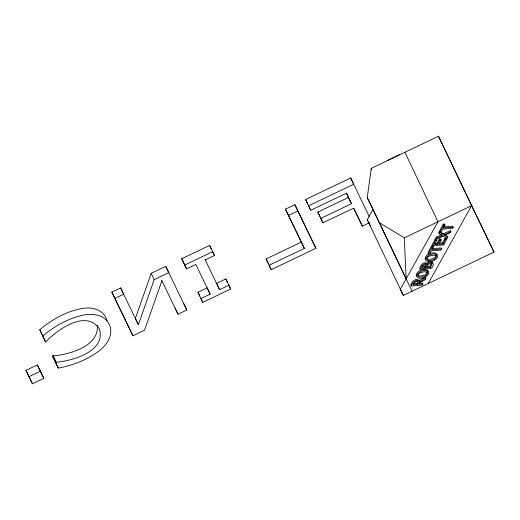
<?xml version="1.0" encoding="UTF-8"?>
<svg xmlns="http://www.w3.org/2000/svg" width="520" height="520" viewBox="0 0 520 520"><rect width="100%" height="100%" fill="white"/><g stroke="black" fill="none" stroke-linecap="round" stroke-linejoin="round"><path stroke-width="0.78" d="M432.848 263.107C432.523 260.104 427.928 261.781 426.79 263.523C424.119 260.565 420.277 265.746 419.679 268.294L420.166 269.321L431.249 268.418C435.675 264.355 432.25 260.344 428.038 263.783C427.167 265.642 426.446 262.639 424.892 263.757C422.247 264.342 421.356 267.267 420.166 269.321M417.775 281.106L416.819 283.433L417.307 284.459L413.127 284.804C413.543 282.822 416.54 280.241 418.269 282.132L417.307 284.459M412.12 291.233L367.257 197.685L371.248 168.363L438.503 136.214L494 252.103L403.344 295.432L400.354 289.244L437.944 221.786L404.879 152.288M431.45 263.4L430.085 266.403L430.573 267.436L426.446 267.774C427.05 265.726 429.572 262.392 431.893 264.121L430.573 267.436M161.681 280.312L178.022 314.21L186.797 310.017L165.744 266.37L151.184 273.325L135.382 318.428L138.047 324.031M151.184 273.325L154.18 279.63L138.379 324.733L120.634 287.931L111.859 292.123L132.912 335.771L144.534 330.219L161.87 280.807M425.828 264.628L424.716 266.844L425.204 267.872L422.006 268.132C422.078 264.713 428.948 262.912 425.204 267.872M435.065 239.421L435.559 240.448L432.685 245.837L432.198 244.803L435.065 239.421L436.378 239.311L436.865 240.344L434.577 244.641L437.613 244.394L437.125 243.36L439.413 239.064L440.726 238.959L441.214 239.987L438.925 244.283L443.04 243.952L442.553 242.918L444.841 238.622L446.154 238.511L446.641 239.544L443.775 244.933L431.613 245.901L427.915 252.831L428.409 253.864L429.715 253.754L431.275 250.835L441.051 250.036L441.63 248.95L441.142 247.917L432.113 248.658M441.272 234.852L436.3 237.1L435.637 238.355L436.124 239.382L443.157 236.145L447.174 238.544L447.811 237.361L447.317 236.327L444.639 234.8M443.287 233.831L450.392 230.555L450.885 231.589L443.775 234.864L443.287 233.831L439.309 231.458L438.678 232.648L439.166 233.675L442.468 235.56L436.793 238.134L436.124 239.382M453.219 227.208L443.443 228L445.003 225.082L444.509 224.055L443.203 224.159L439.504 231.088L439.998 232.122L441.304 232.011L442.865 229.093L452.641 228.293L453.219 227.208L452.731 226.174L443.703 226.915M418.782 283.27L422.454 282.971L422.949 284.005L422.363 285.09L411.281 285.994C412.081 282.932 416.13 278.57 419.348 281.138L419.484 281.794L425.971 278.324L425.484 277.297L418.997 280.767L419.484 281.794M428.409 253.864L432.101 246.935L431.613 245.901M439.166 233.675L439.803 232.486L439.309 231.458M439.998 232.122L443.69 225.186L443.203 224.159M432.919 245.797L433.413 246.825L431.853 249.75L441.63 248.95M437.613 244.394L439.907 240.091L439.413 239.064M443.04 243.952L445.334 239.649L444.841 238.622M425.971 278.324L425.217 279.734L419.354 282.828L418.535 284.362L422.949 284.005M450.885 231.589L450.216 232.843L444.464 235.45L447.811 237.361M403.344 295.432L367.289 219.745L373.074 209.372L367.257 197.685M428.2 283.55L471.575 205.712L438.503 136.214M97.227 325.156C99.736 346.509 68.569 354.699 52.462 355.986L55.465 362.291C71.897 361.069 106.23 351.696 99.385 328.855C85.852 308.919 57.057 329.94 45.643 341.978L39.793 329.778C52.273 319.15 67.249 310.798 83.603 308.295C92.931 306.781 104.683 310.479 107.049 320.664M230.672 289.048L228.826 285.24L219.577 289.659L216.58 283.355L225.83 278.935L230.672 289.048L202.781 302.38L200.935 298.565L210.184 294.144L195.819 264.427L186.569 268.846L181.727 258.726L209.619 245.401L211.458 249.21M285.461 209.15L294.853 204.659L315.906 248.313L271.226 269.666L269.087 265.252L304.375 248.385L285.461 209.15L304.375 248.385M369.564 222.664L362.336 226.115L353.646 208.136L322.959 222.8L320.82 218.387L351.513 203.723L346.476 193.2L310.707 210.256L305.572 199.537L350.675 177.977L369.298 216.6M387.101 160.57L399.626 154.583M114.862 298.428L123.637 294.229L120.634 287.931M154.18 279.63L168.74 272.675L165.744 266.37M184.724 265.031L212.615 251.706L214.461 255.515L205.212 259.935M288.457 215.456L297.85 210.964L315.906 248.313M322.959 222.8L317.824 212.082L348.51 197.418M26 370.331L37.336 364.916L40.794 372.067L43.791 378.365L32.455 383.786L26 370.331L29.003 376.636L40.339 371.222L43.791 378.365M271.226 269.666L266.091 258.947L301.379 242.08M202.781 302.38L197.938 292.26L207.188 287.839L210.184 294.144M379.067 222.508L404.313 237.855L471.575 205.712L494 252.103M55.465 362.291L58.279 368.108C72.209 365.547 85.709 360.38 97.331 352.209C106.06 346.249 114.472 335.029 109.155 324.188C103.909 313.43 90.031 313.053 79.937 315.861C66.196 319.618 53.553 326.807 42.796 336.082L45.643 341.978M443.69 225.186L445.003 225.082M435.559 240.448L436.865 240.344M439.907 240.091L441.214 239.987M445.334 239.649L446.641 239.544M434.844 243.549L437.125 243.36M439.121 243.197L442.553 242.918M432.101 246.935L433.413 246.825M422.312 267.039L424.716 266.844M426.647 266.689L430.085 266.403M413.335 283.719L416.819 283.433M426.731 259.031L429.683 259.467L433.413 258.472A3.653 1.937 -25.4 0 0 435.227 257.017L435.838 255.859A3.634 1.924 -25.4 0 0 435.779 254.936M417.904 275.587L420.856 276.029L424.587 275.034A3.653 1.937 -25.4 0 0 426.4 273.579L427.011 272.422A3.634 1.924 -25.4 0 0 426.953 271.499M439.803 232.486L443.775 234.864M425.36 259.916C423.534 254.52 434.675 250.269 437.333 254.794M416.533 276.478C414.707 271.083 425.848 266.825 428.506 271.356M367.289 219.745L370.279 225.933M353.776 208.306L362.336 226.115M346.418 193.186L351.513 203.723M317.824 212.082L319.956 216.495M305.572 199.537L307.704 203.951M310.707 210.256L308.568 205.842L353.678 184.281L350.675 177.977M266.091 258.947L268.222 263.361M225.83 278.935L227.669 282.744M205.017 259.428L219.577 289.659M181.727 258.726L186.569 268.846M197.938 292.26L199.778 296.075M111.859 292.123L132.912 335.771M39.793 329.778L42.64 335.673M52.462 355.986L58.279 368.108M436.3 237.1L436.793 238.134M426.731 263.53L427.284 264.55M411.281 285.994L410.793 284.967C411.587 281.905 415.643 277.543 418.86 280.111L418.997 280.767M373.418 210.1L406.14 278.863L404.313 237.855M294.853 204.659L297.85 210.964M209.619 245.401L214.461 255.515M183.794 303.713L186.797 310.017M175.019 307.905L178.022 314.21M53.131 355.667L56.127 361.972M37.336 364.916L40.339 371.222M29.458 377.481L32.455 383.786M371.248 168.363L371.319 169.969M418.028 275.34C418.301 278.414 423.189 276.881 425.074 276.062A3.653 1.937 -25.4 0 0 426.887 274.606L427.505 273.449A3.634 1.924 -25.4 0 0 427.147 272.175L424.19 271.726L420.478 272.714A3.588 1.905 -25.4 0 0 418.652 274.163L418.028 275.34M426.855 258.778C427.128 261.859 432.016 260.319 433.901 259.5A3.653 1.937 -25.4 0 0 435.715 258.05L436.332 256.893A3.634 1.924 -25.4 0 0 435.975 255.619L433.017 255.164L429.306 256.152A3.588 1.905 -25.4 0 0 427.479 257.608L426.855 258.778M416.656 275.672C417.612 281.028 427.726 277.459 428.89 273.097C427.882 267.774 417.833 271.323 416.656 275.672M425.484 259.11C426.439 264.466 436.553 260.904 437.716 256.536C436.709 251.212 426.66 254.761 425.484 259.11"/></g></svg>
